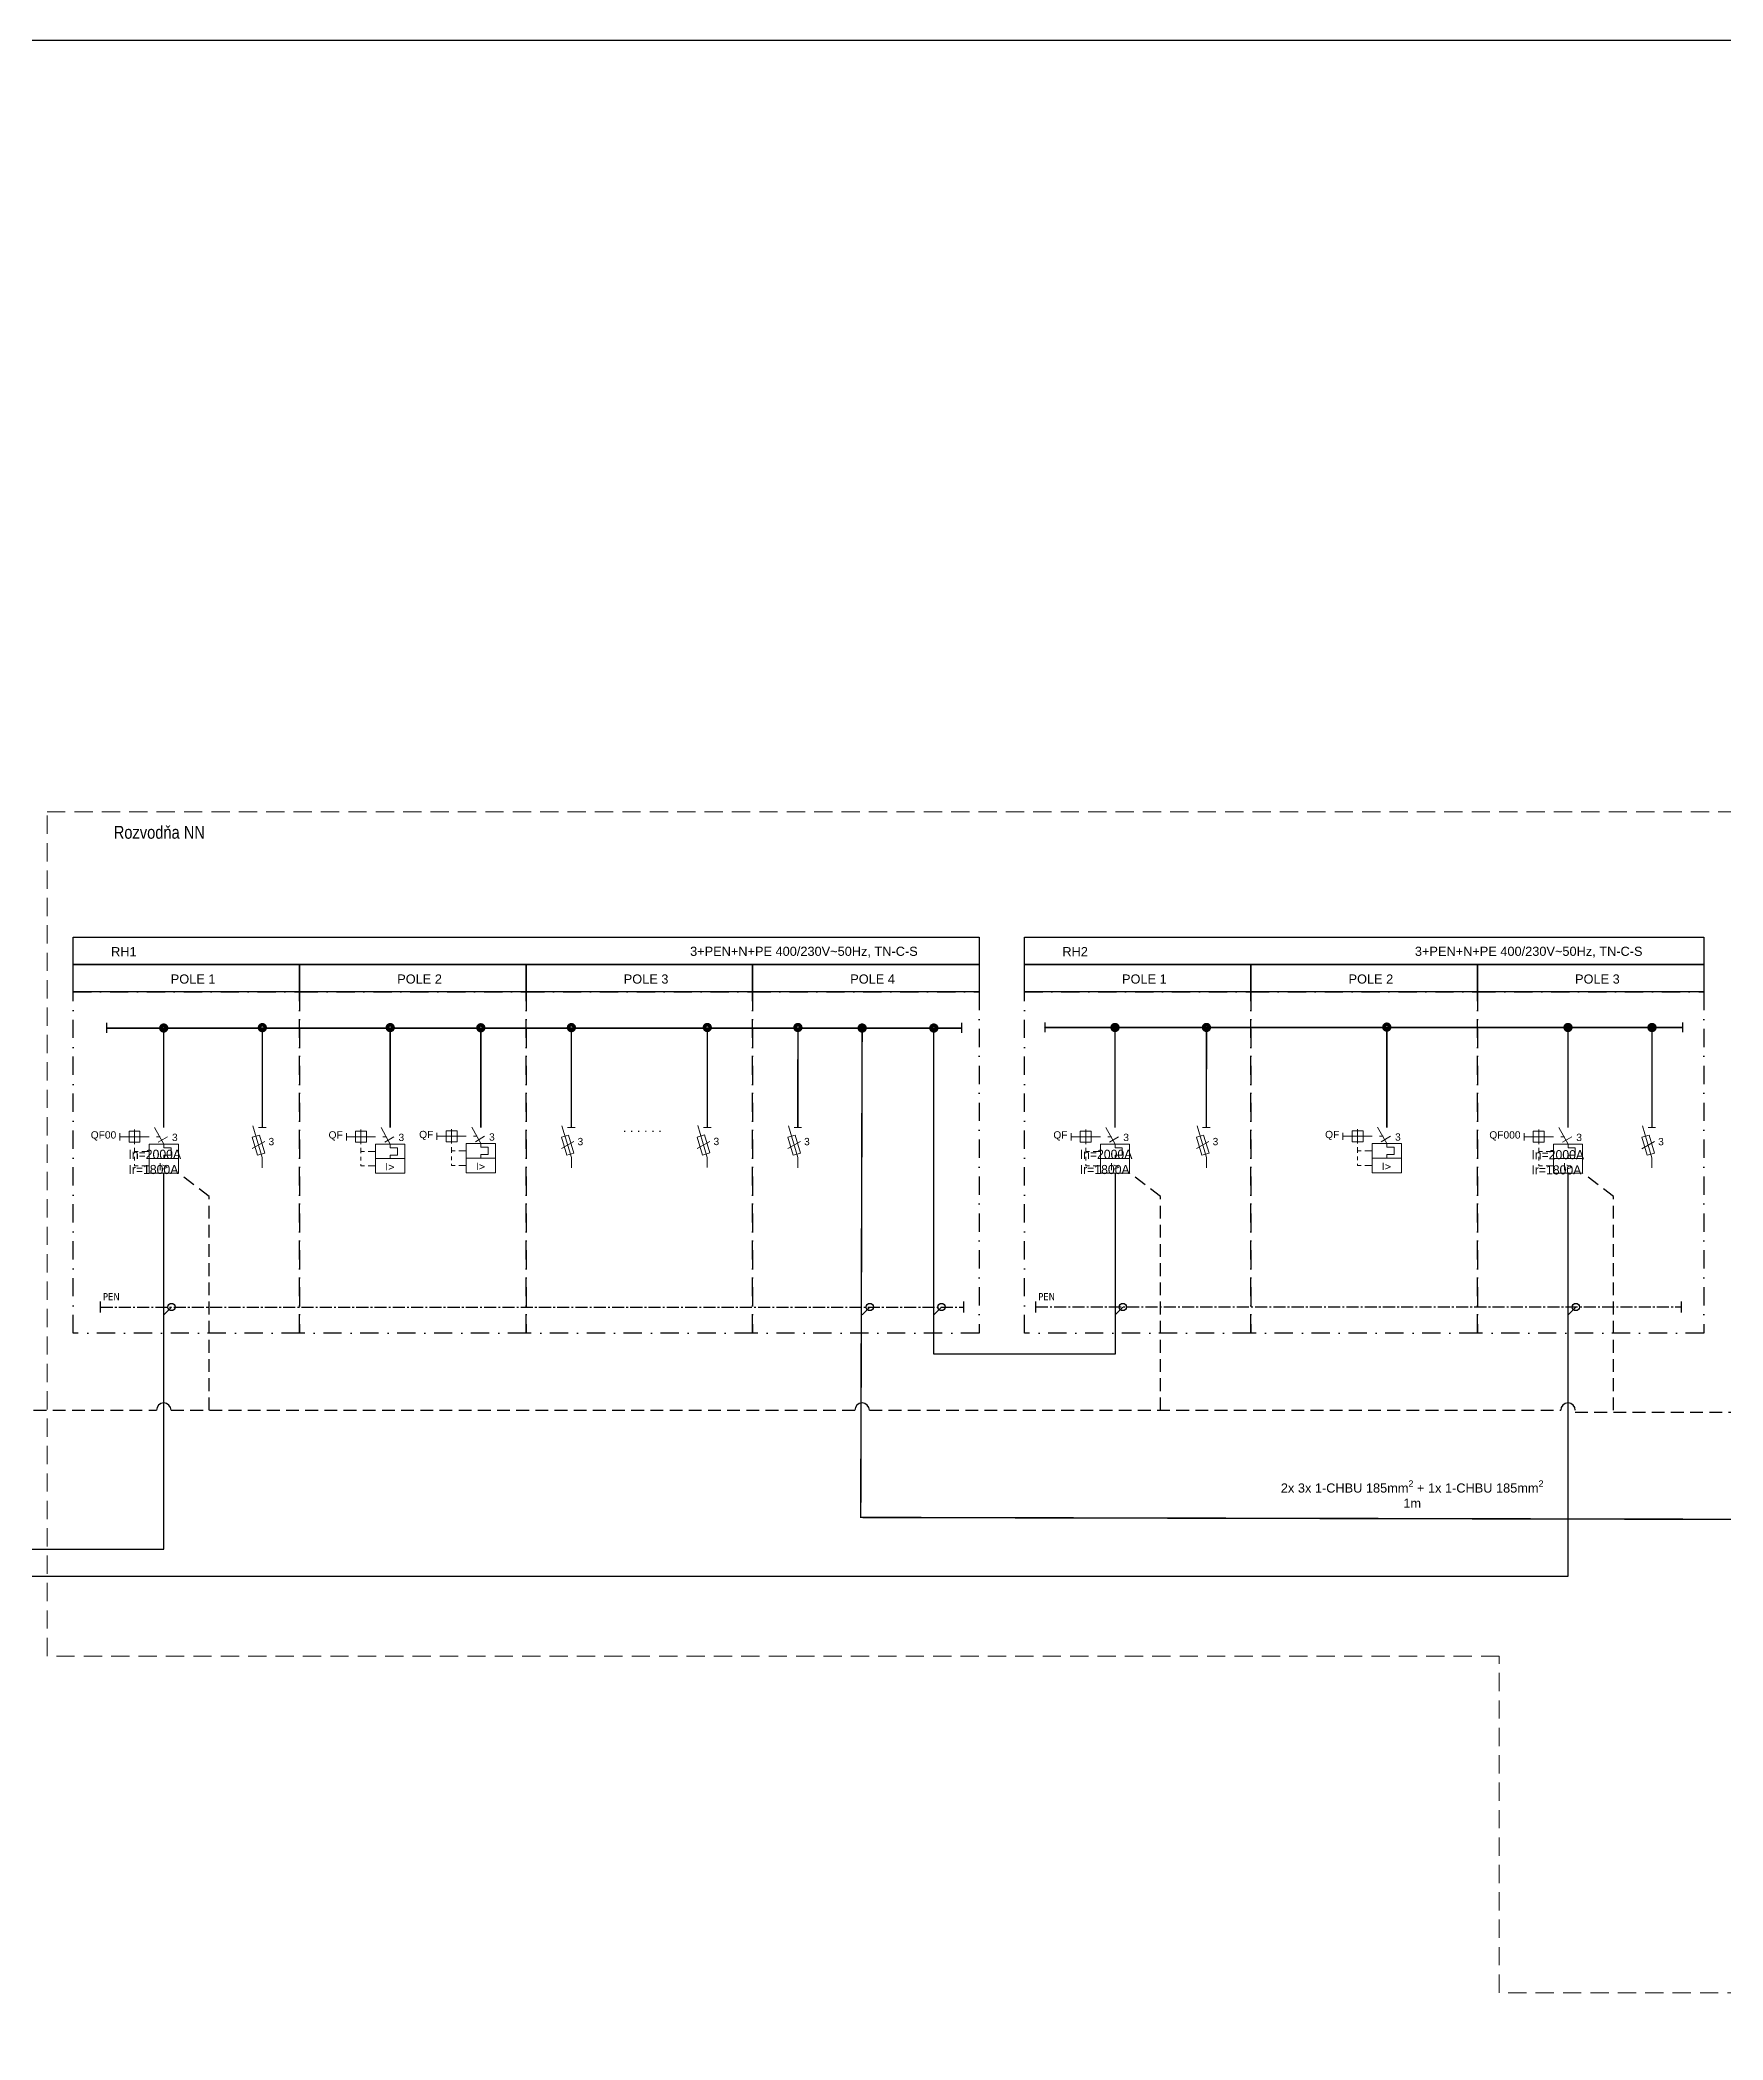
# Model space of a CAD drawing. Header units: millimetres. Extents: x -612 to 6794, y -5043 to 2163.
# Drawn here: x 936 to 1397, y -2406 to -1859 of the extents above; entities that cross this region are included whole.
import ezdxf
from ezdxf.enums import TextEntityAlignment as Align

# ---------------------------------------------------------------- set-up
doc = ezdxf.new("R2018")
doc.units = ezdxf.units.MM
doc.header["$MEASUREMENT"] = 0
for name, pattern in [('EPL_DASHLONGDOT', [1, 0.66, -0.12, 0.1, -0.12]), ('ČERCHOVANÁ', [1, 0.5, -0.25, 0, -0.25]), ('ČÁRKOVANÁ', [0.75, 0.5, -0.25])]:
    doc.linetypes.add(name, pattern=pattern)
for name, color, linetype in [('22kV', 34, 'Continuous'), ('400V', 7, 'Continuous'), ('Kable', 7, 'Continuous'), ('Pístroj_OZN', 230, 'Continuous'), ('RS', 40, 'Continuous')]:
    doc.layers.add(name, color=color, linetype=linetype)
for name, color, linetype, lineweight in [('EPLAN100', 7, 'Continuous', 50), ('EPLAN301', 7, 'Continuous', 25), ('Prístroj', 7, 'Continuous', 13)]:
    doc.layers.add(name, color=color, linetype=linetype, lineweight=lineweight)
doc.styles.get("Standard").update_dxf_attribs({"font": 'arial.ttf'})
doc.styles.add('styl2', font='ARIALN.TTF', dxfattribs={"width": 0.85})
doc.styles.add('Tahoma', font='tahoma.ttf')

# ---------------------------------------------------------------- blocks, each defined once
blk = doc.blocks.new('Poistkový odpojovač')
at = {"layer": 'Prístroj', "color": 0, "linetype": 'Continuous', "ltscale": 4}
for p, q in [((0, 0), (0, -2.75)), ((-2.57, -2.23), (0, -10.97)), ((-1.03, -2.75), (1.03, -2.75)), ((-2.73, -8.51), (0.7, -6.57)), ((0, -10.97), (0, -13.72))]:
    blk.add_line(p, q, dxfattribs=at)
blk.add_lwpolyline([(-1.27, -10.31), (0.71, -9.73), (-0.76, -4.8), (-2.73, -5.38)], close=True, dxfattribs=at)
at = {"lineweight": 30, "flags": 104}
blk.add_attdef('POPIS', text='', height=1.8, dxfattribs=at).set_placement((-3.73, -7.23), align=Align.TOP_RIGHT)
at = {"color": 0}
blk.add_attdef('POCET_POLOV', text='', height=2, dxfattribs=at).set_placement((1.7, -6.57), align=Align.MIDDLE_LEFT)
at = {"layer": 'Pístroj_OZN'}
blk.add_attdef('OZNACENIE', text='', height=2, dxfattribs=at).set_placement((-3.73, -5.73), align=Align.RIGHT)
blk = doc.blocks.new('Výkonový istič')
at = {"layer": 'Prístroj', "color": 0, "ltscale": 4}
for p, q in [((0, -3.5), (0, 0)), ((-12, -5), (-12, -7)), ((-8, -4), (-8, -8)), ((-2.5, -3.5), (0, -8)), ((-12, -6), (-10.5, -6)), ((-10.5, -6), (-4, -6)), ((-8, -9), (-8, -10)), ((-8, -10), (-7, -10)), ((-8, -10), (-8, -10.5)), ((-6, -10), (-4, -10)), ((-2, -6), (-1, -6)), ((-1.5, -7.5), (1, -6)), ((-8, -11.5), (-8, -12.5)), ((-8, -13.5), (-8, -14)), ((-7, -14), (-8, -14)), ((-6, -14), (-4, -14))]:
    blk.add_line(p, q, dxfattribs=at)
for points in [[(-9.5, -7.5), (-6.5, -7.5), (-6.5, -4.5), (-9.5, -4.5)], [(-4, -12), (4, -12), (4, -8), (-4, -8)], [(-4, -16), (4, -16), (4, -12), (-4, -12)]]:
    blk.add_lwpolyline(points, close=True, dxfattribs=at)
blk.add_lwpolyline([(0, -8), (0, -9), (2, -9), (2, -11), (0, -11), (0, -12)], dxfattribs=at)
at = {"lineweight": 30, "flags": 104}
blk.add_attdef('POPIS', text='', height=1.8, dxfattribs=at).set_placement((-13, -5), align=Align.TOP_RIGHT)
at = {"color": 0}
blk.add_attdef('POCET_POLOV', (2.26309, -7.17774), '', height=2, dxfattribs=at)
at = {"layer": 'Prístroj', "color": 0, "style": 'Tahoma'}
blk.add_text('I>', height=1.9629, dxfattribs=at).set_placement((0, -14.19629), align=Align.MIDDLE_CENTER)
at = {"layer": 'Pístroj_OZN'}
blk.add_attdef('OZNACENIE', text='', height=2, dxfattribs=at).set_placement((-13, -3.5), align=Align.RIGHT)

msp = doc.modelspace()

# ---------------------------------------------------------------- linework, layer by layer
for points in [[(337.28, -1859.11), (2282.85, -1859.11), (2280.32, -3021.38), (334.75, -3021.38)], [(944.92, -2104.67), (1192.94, -2104.67), (1192.94, -2112.16), (944.92, -2112.16)], [(1205.34, -2104.67), (1391.35, -2104.67), (1391.35, -2112.16), (1205.34, -2112.16)], [(944.92, -2112.16), (1006.93, -2112.16), (1006.93, -2119.65), (944.92, -2119.65)], [(1006.93, -2112.16), (1068.93, -2112.16), (1068.93, -2119.65), (1006.93, -2119.65)], [(1068.93, -2112.16), (1130.93, -2112.16), (1130.93, -2119.65), (1068.93, -2119.65)], [(1130.93, -2112.16), (1192.94, -2112.16), (1192.94, -2119.65), (1130.93, -2119.65)], [(1205.34, -2112.16), (1267.34, -2112.16), (1267.34, -2119.65), (1205.34, -2119.65)], [(1267.34, -2112.16), (1329.34, -2112.16), (1329.34, -2119.65), (1267.34, -2119.65)], [(1329.34, -2112.16), (1391.35, -2112.16), (1391.35, -2119.65), (1329.34, -2119.65)]]:
    msp.add_lwpolyline(points, close=True)
at = {"lineweight": 30}
for points in [[(1230.14, -2169.26), (1230.14, -2218.74), (1180.54, -2218.74), (1180.54, -2129.36)], [(787.12, -2272.17), (969.73, -2272.17), (969.73, -2169.26)], [(827.12, -2279.52), (1354.15, -2279.52), (1354.15, -2169.26)]]:
    msp.add_lwpolyline(points, dxfattribs=at)
at = {"layer": '22kV', "color": 0, "linetype": 'ČERCHOVANÁ', "ltscale": 10}
for points in [[(944.92, -2119.65), (1006.93, -2119.65), (1006.93, -2213.03), (944.92, -2213.03)], [(1006.93, -2119.65), (1068.93, -2119.65), (1068.93, -2213.03), (1006.93, -2213.03)], [(1068.93, -2119.65), (1130.93, -2119.65), (1130.93, -2213.03), (1068.93, -2213.03)], [(1130.93, -2119.65), (1192.94, -2119.65), (1192.94, -2213.03), (1130.93, -2213.03)], [(1205.34, -2119.65), (1267.34, -2119.65), (1267.34, -2213.03), (1205.34, -2213.03)], [(1267.34, -2119.65), (1329.34, -2119.65), (1329.34, -2213.03), (1267.34, -2213.03)], [(1329.34, -2119.65), (1391.35, -2119.65), (1391.35, -2213.03), (1329.34, -2213.03)]]:
    msp.add_lwpolyline(points, close=True, dxfattribs=at)
at = {"layer": '400V', "lineweight": 30}
for points in [[(954.1, -2128.12), (954.1, -2130.82)], [(1188.13, -2128.12), (1188.13, -2130.82)], [(1210.92, -2127.98), (1210.92, -2130.68)], [(1385.45, -2127.98), (1385.45, -2130.68)]]:
    msp.add_lwpolyline(points, dxfattribs=at)
at = {"layer": '400V', "const_width": 1}
for points in [[(970.49, -2129.51, 1), (968.96, -2129.51, 1), (970.49, -2129.51, 0.272597)], [(1161.69, -2129.51, 1), (1160.15, -2129.51, 1), (1161.69, -2129.51, 0.272597)], [(1181.31, -2129.51, 1), (1179.77, -2129.51, 1), (1181.31, -2129.51, 0.272597)], [(1230.91, -2129.36, 1), (1229.37, -2129.36, 1), (1230.91, -2129.36, 0.272597)], [(1354.91, -2129.36, 1), (1353.38, -2129.36, 1), (1354.91, -2129.36, 0.272597)]]:
    msp.add_lwpolyline(points, format="xyb", dxfattribs=at)
at = {"layer": '400V', "const_width": 0.4, "flags": 128}
for points in [[(969.73, -2156.76), (969.73, -2129.36)], [(1160.92, -2128.74), (1160.53, -2263.45), (1439.41, -2264.06), (1439.29, -2213.52)], [(1230.14, -2156.76), (1230.14, -2129.36)], [(1354.15, -2156.76), (1354.15, -2129.36)]]:
    msp.add_lwpolyline(points, dxfattribs=at)
at = {"layer": '400V', "color": 252, "const_width": 1}
for points in [[(997.49, -2129.4, 1), (995.95, -2129.4, 1), (997.49, -2129.4, 0.272597)], [(1032.5, -2129.4, 1), (1030.96, -2129.4, 1), (1032.5, -2129.4, 0.272597)], [(1057.3, -2129.44, 1), (1055.76, -2129.44, 1), (1057.3, -2129.44, 0.272597)], [(1082.1, -2129.4, 1), (1080.56, -2129.4, 1), (1082.1, -2129.4, 0.272597)], [(1119.3, -2129.36, 1), (1117.77, -2129.36, 1), (1119.3, -2129.36, 0.272597)], [(1144.1, -2129.36, 1), (1142.57, -2129.36, 1), (1144.1, -2129.36, 0.272597)], [(1255.95, -2129.36, 1), (1254.41, -2129.36, 1), (1255.95, -2129.36, 0.272597)], [(1305.31, -2129.26, 1), (1303.77, -2129.26, 1), (1305.31, -2129.26, 0.272597)], [(1377.91, -2129.37, 1), (1376.37, -2129.37, 1), (1377.91, -2129.37, 0.272597)]]:
    msp.add_lwpolyline(points, format="xyb", dxfattribs=at)
at = {"layer": '400V', "color": 252, "const_width": 0.4, "flags": 128}
for points in [[(996.7, -2156.76), (996.72, -2129.36)], [(1031.73, -2156.76), (1031.73, -2129.36)], [(1056.53, -2156.76), (1056.53, -2129.4)], [(1081.33, -2156.76), (1081.33, -2129.36)], [(1118.53, -2156.72), (1118.53, -2129.33)], [(1143.31, -2156.76), (1143.34, -2129.37)], [(1255.15, -2156.76), (1255.18, -2129.37)], [(1304.54, -2156.76), (1304.54, -2129.22)], [(1377.14, -2156.76), (1377.14, -2129.37)]]:
    msp.add_lwpolyline(points, dxfattribs=at)
at = {"layer": '400V', "lineweight": 35}
for points in [[(954.1, -2129.51), (954.1, -2129.51), (1188.13, -2129.51), (1188.13, -2129.51)], [(1210.92, -2129.36), (1210.92, -2129.36), (1385.45, -2129.36), (1385.45, -2129.36)]]:
    msp.add_lwpolyline(points, dxfattribs=at)
at = {"layer": 'EPLAN100', "color": 94, "linetype": 'EPL_DASHLONGDOT', "lineweight": 30, "ltscale": 5, "true_color": 0x00a800}
for points in [[(952.45, -2207.37), (952.45, -2207.37), (952.45, -2204.36)], [(1188.76, -2207.37), (1188.76, -2207.37), (1188.76, -2204.36)], [(1208.49, -2207.36), (1208.49, -2207.36), (1208.49, -2204.35)], [(1385.23, -2207.36), (1385.23, -2207.36), (1385.23, -2204.35)], [(952.45, -2205.86), (952.45, -2205.86), (1188.76, -2205.86)], [(969.73, -2207.99), (971.85, -2205.86)], [(1160.92, -2207.99), (1163.04, -2205.86)], [(1180.54, -2207.99), (1182.66, -2205.86)], [(1208.49, -2205.85), (1208.49, -2205.85), (1385.23, -2205.85)], [(1230.14, -2207.99), (1232.26, -2205.86)], [(1354.15, -2207.99), (1356.27, -2205.86)]]:
    msp.add_lwpolyline(points, dxfattribs=at)
at = {"layer": 'EPLAN301', "color": 94, "ltscale": 4, "true_color": 0x00a800}
for centre in [(971.85, -2205.86), (1163.04, -2205.86), (1182.66, -2205.86), (1232.26, -2205.86), (1356.27, -2205.86)]:
    msp.add_circle(centre, 1, dxfattribs=at)
at = {"layer": 'Prístroj', "color": 253, "linetype": 'ČÁRKOVANÁ', "ltscale": 10}
msp.add_lwpolyline([(937.78, -2070.31), (2107.79, -2070.31), (2107.79, -2393.52), (1522.79, -2393.52), (1335.34, -2393.52), (1335.34, -2301.39), (937.78, -2301.39)], close=True, dxfattribs=at)
at = {"layer": 'RS', "linetype": 'ČÁRKOVANÁ', "ltscale": 7}
for points in [[(982.21, -2234.13), (982.21, -2175.62), (973.73, -2169.26)], [(1242.62, -2234.13), (1242.62, -2175.62), (1234.14, -2169.26)], [(1366.63, -2234.13), (1366.63, -2175.62), (1358.15, -2169.26)], [(829.12, -2234.13), (967.73, -2234.13)], [(971.73, -2234.13), (1158.92, -2234.13)], [(1162.92, -2234.13), (1352.15, -2234.13)], [(1356.09, -2234.61), (1556.17, -2234.62)]]:
    msp.add_lwpolyline(points, dxfattribs=at)
at = {"layer": 'RS', "ltscale": 7}
for centre in [(969.73, -2234.13), (1160.92, -2234.13), (1354.15, -2234.13)]:
    msp.add_arc(centre, 2, 0, 180, dxfattribs=at)

# ---------------------------------------------------------------- block references
at = {"layer": 'Prístroj'}
ref = msp.add_blockref('Výkonový istič', (969.73, -2153.26), dxfattribs=at)
ref.add_attrib('POCET_POLOV', '3', (971.99, -2160.44), dxfattribs={"layer": '0', "height": 2})
ref.add_attrib('OZNACENIE', 'QF00', dxfattribs={"layer": 'Pístroj_OZN', "color": 0, "height": 2}).set_placement((956.73, -2159.76), align=Align.RIGHT)
lines = msp.add_mtext('In=2000A\\PIr=1800A', dxfattribs={"layer": '0', "insert": (960.07, -2162.81), "char_height": 2.5, "attachment_point": 1})
ref.add_attrib('POPIS', '', (960.07, -2162.81), dxfattribs={"flags": 104}).embed_mtext(lines)
at = {"layer": 'Prístroj', "color": 252}
ref = msp.add_blockref('Poistkový odpojovač', (996.7, -2154.01), dxfattribs=at)
ref.add_attrib('POCET_POLOV', '3', dxfattribs={"layer": '0', "color": 0, "height": 2}).set_placement((998.41, -2160.58), align=Align.MIDDLE_LEFT)
ref = msp.add_blockref('Výkonový istič', (1031.73, -2153.26), dxfattribs=at)
ref.add_attrib('POCET_POLOV', '3', (1033.99, -2160.44), dxfattribs={"layer": '0', "color": 8, "height": 2})
ref.add_attrib('OZNACENIE', 'QF', dxfattribs={"layer": 'Pístroj_OZN', "color": 0, "height": 2}).set_placement((1018.73, -2159.76), align=Align.RIGHT)
ref = msp.add_blockref('Výkonový istič', (1056.53, -2153.15), dxfattribs=at)
ref.add_attrib('POCET_POLOV', '3', (1058.79, -2160.33), dxfattribs={"layer": '0', "color": 8, "height": 2})
ref.add_attrib('OZNACENIE', 'QF', dxfattribs={"layer": 'Pístroj_OZN', "color": 0, "height": 2}).set_placement((1043.53, -2159.65), align=Align.RIGHT)
ref = msp.add_blockref('Poistkový odpojovač', (1081.31, -2154.01), dxfattribs=at)
ref.add_attrib('POCET_POLOV', '3', dxfattribs={"layer": '0', "color": 0, "height": 2}).set_placement((1083.01, -2160.58), align=Align.MIDDLE_LEFT)
ref = msp.add_blockref('Poistkový odpojovač', (1118.53, -2153.98), dxfattribs=at)
ref.add_attrib('POCET_POLOV', '3', dxfattribs={"layer": '0', "color": 0, "height": 2}).set_placement((1120.23, -2160.55), align=Align.MIDDLE_LEFT)
ref = msp.add_blockref('Poistkový odpojovač', (1143.31, -2154.01), dxfattribs=at)
ref.add_attrib('POCET_POLOV', '3', dxfattribs={"layer": '0', "color": 0, "height": 2}).set_placement((1145.02, -2160.58), align=Align.MIDDLE_LEFT)
at = {"layer": 'Prístroj'}
ref = msp.add_blockref('Výkonový istič', (1230.14, -2153.26), dxfattribs=at)
ref.add_attrib('POCET_POLOV', '3', (1232.4, -2160.44), dxfattribs={"layer": '0', "height": 2})
ref.add_attrib('OZNACENIE', 'QF', dxfattribs={"layer": 'Pístroj_OZN', "color": 0, "height": 2}).set_placement((1217.14, -2159.76), align=Align.RIGHT)
lines = msp.add_mtext('In=2000A\\PIr=1800A', dxfattribs={"layer": '0', "insert": (1220.48, -2162.81), "char_height": 2.5, "attachment_point": 1})
ref.add_attrib('POPIS', '', (1220.48, -2162.81), dxfattribs={"flags": 104}).embed_mtext(lines)
at = {"layer": 'Prístroj', "color": 252}
ref = msp.add_blockref('Poistkový odpojovač', (1255.16, -2154.01), dxfattribs=at)
ref.add_attrib('POCET_POLOV', '3', dxfattribs={"layer": '0', "color": 0, "height": 2}).set_placement((1256.86, -2160.58), align=Align.MIDDLE_LEFT)
ref = msp.add_blockref('Výkonový istič', (1304.54, -2153.15), dxfattribs=at)
ref.add_attrib('POCET_POLOV', '3', (1306.81, -2160.33), dxfattribs={"layer": '0', "color": 8, "height": 2})
ref.add_attrib('OZNACENIE', 'QF', dxfattribs={"layer": 'Pístroj_OZN', "color": 0, "height": 2}).set_placement((1291.54, -2159.65), align=Align.RIGHT)
at = {"layer": 'Prístroj'}
ref = msp.add_blockref('Výkonový istič', (1354.15, -2153.26), dxfattribs=at)
ref.add_attrib('POCET_POLOV', '3', (1356.41, -2160.44), dxfattribs={"layer": '0', "height": 2})
ref.add_attrib('OZNACENIE', 'QF000', dxfattribs={"layer": 'Pístroj_OZN', "color": 0, "height": 2}).set_placement((1341.15, -2159.76), align=Align.RIGHT)
lines = msp.add_mtext('In=2000A\\PIr=1800A', dxfattribs={"layer": '0', "insert": (1344.13, -2162.92), "char_height": 2.5, "attachment_point": 1})
ref.add_attrib('POPIS', '', (1344.13, -2162.92), dxfattribs={"flags": 104}).embed_mtext(lines)
at = {"layer": 'Prístroj', "color": 252}
ref = msp.add_blockref('Poistkový odpojovač', (1377.11, -2154.02), dxfattribs=at)
ref.add_attrib('POCET_POLOV', '3', dxfattribs={"layer": '0', "color": 0, "height": 2}).set_placement((1378.82, -2160.59), align=Align.MIDDLE_LEFT)

# ---------------------------------------------------------------- texts
at = {"layer": '22kV', "color": 0, "style": 'styl2'}
msp.add_text('Rozvodňa NN', height=3.5, dxfattribs=at).set_placement((956.05, -2075.95), align=Align.MIDDLE_LEFT)
at = {"layer": '22kV', "color": 0}
for s, p in [('RH2', (1219.22, -2108.61)), ('RH1', (958.81, -2108.61)), ('POLE 1', (977.77, -2116.1)), ('POLE 2', (1039.77, -2116.1)), ('POLE 3', (1101.77, -2116.1)), ('POLE 4', (1163.78, -2116.1)), ('POLE 1', (1238.18, -2116.1)), ('POLE 2', (1300.19, -2116.1)), ('POLE 3', (1362.19, -2116.1))]:
    msp.add_text(s, height=2.5, dxfattribs=at).set_placement(p, align=Align.MIDDLE_CENTER)
at = {"layer": '400V', "color": 251, "lineweight": 13}
for p in [(1176.13, -2108.51), (1374.54, -2108.51)]:
    msp.add_text('3+PEN+N+PE 400/230V~50Hz, TN-C-S', height=2.5, dxfattribs=at).set_placement(p, align=Align.MIDDLE_RIGHT)
at = {"layer": '400V', "color": 252, "linetype": 'Continuous', "insert": (1100.74, -2156.7), "char_height": 2, "width": 13.7015, "attachment_point": 5}
msp.add_mtext('\\pxqc;{\\H1.25x;. . . . . .}', dxfattribs=at)
at = {"layer": 'EPLAN100', "color": 94, "linetype": 'EPL_DASHLONGDOT', "lineweight": 30, "ltscale": 5, "true_color": 0x00a800, "style": 'Tahoma'}
for p in [(955.37, -2204.61), (1211.41, -2204.6)]:
    msp.add_text('PEN', height=1.963, dxfattribs=at).set_placement(p, align=Align.BOTTOM_CENTER)
at = {"layer": 'Kable', "linetype": 'Continuous', "insert": (1311.49, -2260.82), "char_height": 2.5, "width": 76.5397, "attachment_point": 8}
msp.add_mtext('\\A1;2x 3x 1-CHBU 185mm{\\H0.7x;\\S2^ ;} + 1x 1-CHBU 185mm{\\H0.7x;\\S2^ ;}\\P1m', dxfattribs=at)

doc.saveas('drawing.dxf')
